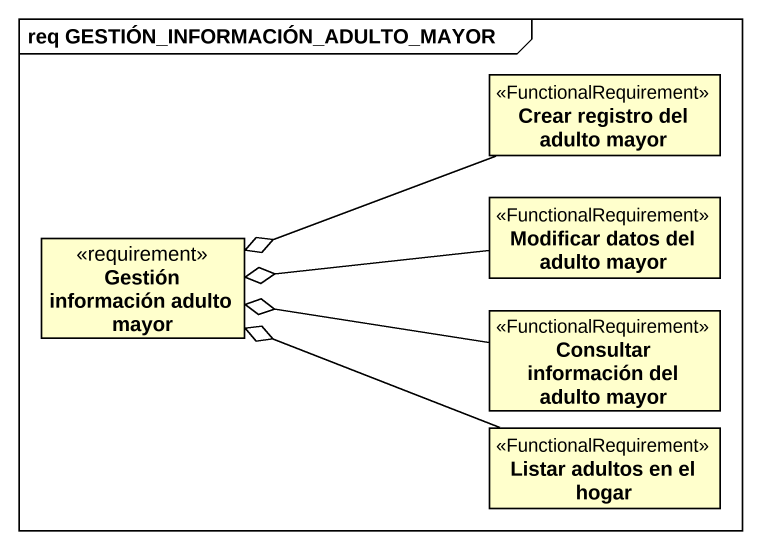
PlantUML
@startuml
mainframe req GESTIÓN_INFORMACIÓN_ADULTO_MAYOR
hide circle
hide empty members
class "Crear registro del adulto mayor" as Crear_registro_del_adulto <<FunctionalRequirement>>
class "Gestión información adulto mayor" as Gestión_información_adulto <<requirement>>
class "Modificar datos del adulto mayor" as Modificar_datos_del_adulto <<FunctionalRequirement>>
class "Consultar información del adulto mayor" as Consultar_información_del <<FunctionalRequirement>>
class "Listar adultos en el hogar" as Listar_adultos_en_el_hogar <<FunctionalRequirement>>
Crear_registro_del_adulto -left-o Gestión_información_adulto
Modificar_datos_del_adulto -left-o Gestión_información_adulto
Consultar_información_del -left-o Gestión_información_adulto
Listar_adultos_en_el_hogar -left-o Gestión_información_adulto
@enduml
